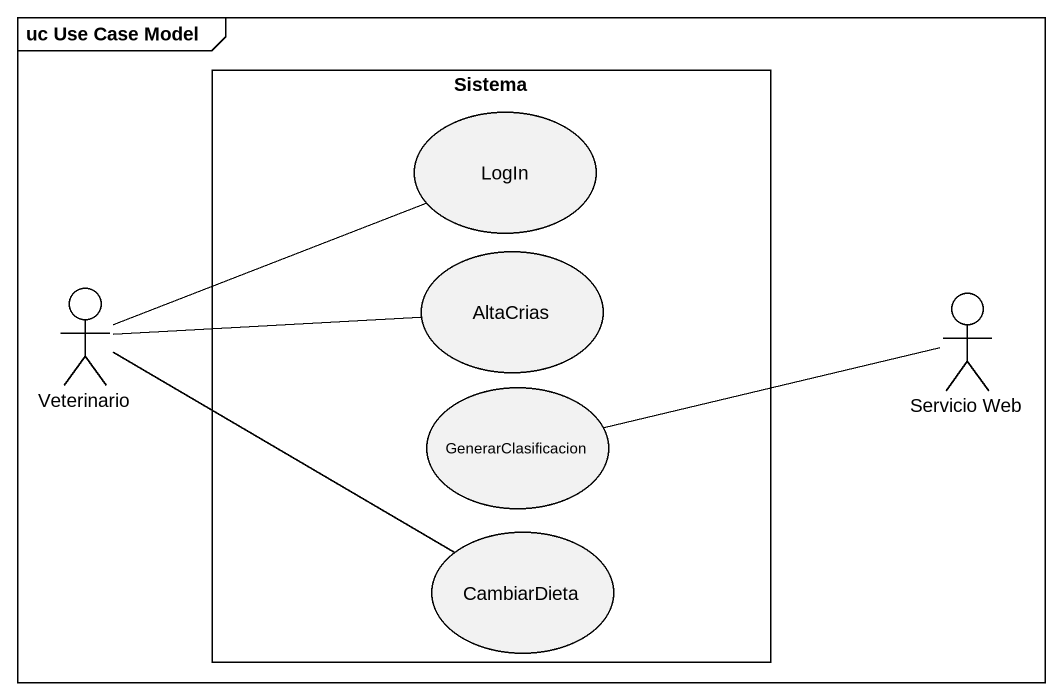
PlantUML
@startuml
mainframe uc Use Case Model
rectangle Sistema {
  usecase LogIn
  usecase AltaCrias
  usecase GenerarClasificacion
  usecase CambiarDieta
}
actor Veterinario
actor "Servicio Web" as Servicio_Web
Veterinario -right- LogIn
Veterinario -right- AltaCrias
Veterinario -right- CambiarDieta
Servicio_Web -left- GenerarClasificacion
@enduml
